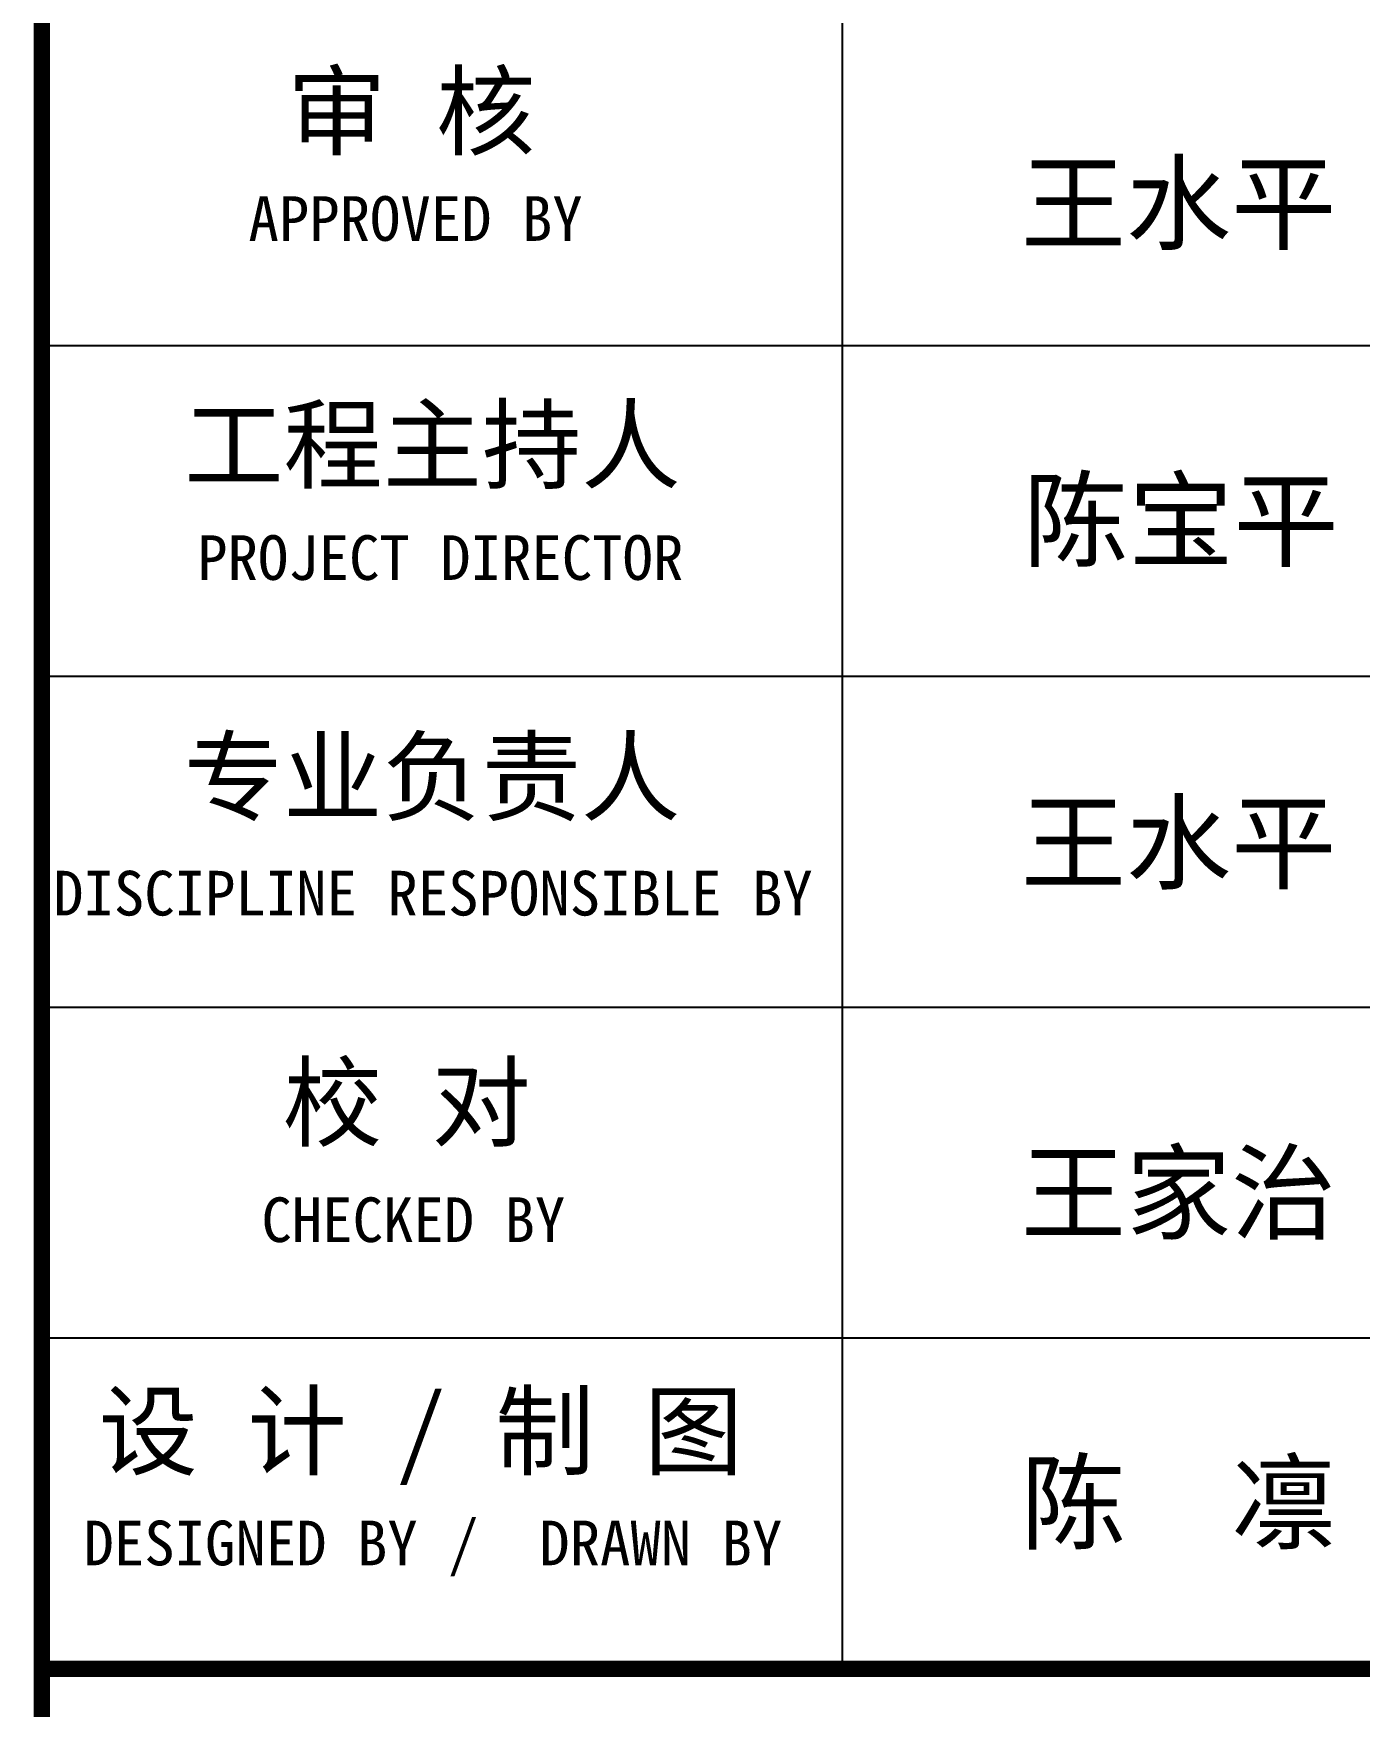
# Model space of a CAD drawing. Extents: x -522490 to 417652, y 450811 to 1108047.
# Drawn here: x 384587 to 386290, y 479669 to 481818 of the extents above; entities that cross this region are included whole.
import ezdxf

# ---------------------------------------------------------------- set-up
doc = ezdxf.new("R2010")
doc.units = 0
doc.header["$LTSCALE"] = 1000
doc.header["$MEASUREMENT"] = 0
doc.layers.add('PUB_TEXT', color=7, linetype='Continuous')
doc.layers.add('PUB_TITLE', color=4, linetype='Continuous')
doc.styles.add('TQ', font='')
doc.styles.get('TQ').set_extended_font_data('SimSun')

msp = doc.modelspace()

# ---------------------------------------------------------------- linework, layer by layer
at = {"layer": 'PUB_TITLE'}
for p, q in [((385626, 479717.1), (385626, 482692.1)), ((384597.5, 481417.1), (387402.5, 481417.1)), ((384597.5, 480992.1), (387402.5, 480992.1)), ((384597.5, 480567.1), (387402.5, 480567.1)), ((384597.5, 480142.1), (387402.5, 480142.1)), ((384597.5, 479717.1), (387402.5, 479717.1))]:
    msp.add_line(p, q, dxfattribs=at)
at = {"layer": 'PUB_TITLE', "lineweight": 40, "const_width": 21.2}
for points in [[(384597.5, 494831.1), (384597.5, 474831.1)], [(384597.5, 479717.1), (387402.5, 479717.1)]]:
    msp.add_lwpolyline(points, dxfattribs=at)

# ---------------------------------------------------------------- texts
at = {"layer": 'PUB_TEXT', "style": 'TQ'}
for s, p in [('王水平', (385855.2, 481550.5)), ('陈宝平', (385858.2, 481143.2)), ('王水平', (385855.2, 480729.1)), ('王家治', (385855.2, 480279.1)), ('陈  凛', (385855.2, 479881.1))]:
    msp.add_text(s, height=99, dxfattribs=at).set_placement(p)
at = {"layer": 'PUB_TEXT', "attachment_point": 1, "style": 'TQ'}
for s, insert, char_height, width in [('审 核', (384912.7, 481764.8), 93.5, 713.928), ('APPROVED BY', (384863, 481608.9), 57.375, 1199.775), ('工程主持人', (384780.4, 481336.4), 93.5, 869.781), ('PROJECT DIRECTOR', (384797.1, 481173.3), 57.375, 1199.775), ('专业负责人', (384780, 480909.8), 93.5, 830.767), ('DISCIPLINE RESPONSIBLE BY', (384612.1, 480742.2), 57.375, 1199.775), ('校 对', (384907, 480491.4), 93.5, 1003.071), ('CHECKED BY', (384879.7, 480322.7), 57.37, 1199.775), ('设 计 / 制 图', (384670.5, 480069.3), 93.5, 1288.482), ('DESIGNED BY /  DRAWN BY', (384651.1, 479907.4), 57.375, 1199.775)]:
    msp.add_mtext(s, dxfattribs=dict(at, insert=insert, char_height=char_height, width=width))

doc.saveas('drawing.dxf')
